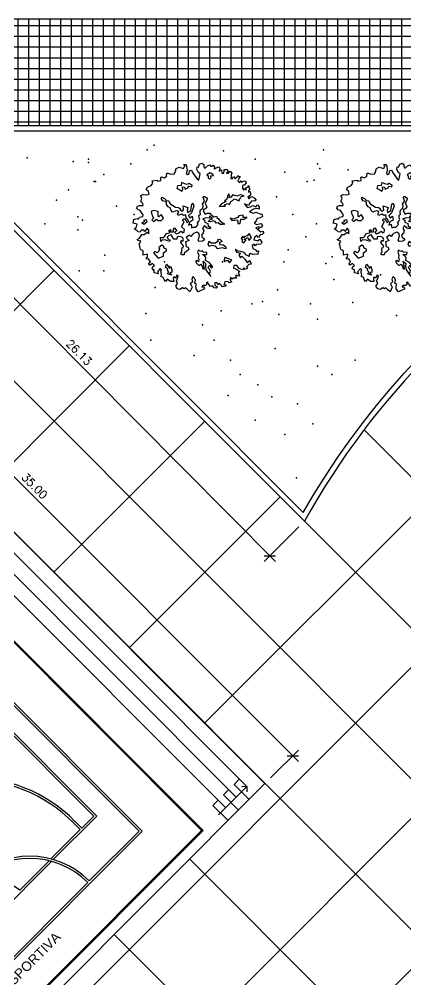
# Model space of a CAD drawing. Header units: millimetres. Extents: x 71 to 407, y 12 to 405.
# Drawn here: x 278.08 to 296.22, y 216.49 to 261.49 of the extents above; entities that cross this region are included whole.
import ezdxf

# ---------------------------------------------------------------- set-up
doc = ezdxf.new("R2010")
doc.units = ezdxf.units.MM
doc.header["$LTSCALE"] = 0.25
for name, color, linetype in [('ALAMBRADO', 1, 'Continuous'), ('CALCADAS', 250, 'Continuous'), ('canteiro', 4, 'Continuous'), ('COTA', 240, 'Continuous'), ('COTAS', 240, 'Continuous'), ('GRAMA', 3, 'Continuous'), ('PISO-CONCRETO', 8, 'Continuous'), ('pisos-concreto', 9, 'Continuous'), ('QUADRA-LINH-3', 1, 'Continuous'), ('QUADRA-LINH-5', 1, 'Continuous'), ('QUADRA-LINH-7', 1, 'Continuous'), ('TEXTO1', 7, 'Continuous'), ('VEGETACAO', 84, 'Continuous')]:
    doc.layers.add(name, color=color, linetype=linetype)
doc.styles.get("Standard").update_dxf_attribs({"font": 'romans.shx'})
doc.styles.add('TECHNICLIGHT', font='arial.ttf')
doc.dimstyles.new('250', dxfattribs={"dimscale": 2.5, "dimtxt": 0.15, "dimasz": 0.15, "dimexe": 0.15, "dimexo": 0.15, "dimgap": 0.075, "dimtad": 1, "dimzin": 4, "dimdsep": 46, "dimtxsty": 'Standard', "dimblk1": 'OBLIQUE', "dimblk2": 'OBLIQUE', "dimsah": 1, "dimcen": 0.09, "dimdle": 0.15, "dimclrd": 256, "dimclre": 256, "dimclrt": 7, "dimadec": 0, "dimazin": 0, "dimtfac": 1, "dimtmove": 2, "dimatfit": 3, "dimldrblk": 'ORIGIN', "dimfxl": 1, "dimtolj": 1, "dimtzin": 4, "dimlwd": -1, "dimarcsym": 0})

# ---------------------------------------------------------------- blocks, each defined once
blk = doc.blocks.new('_OBLIQUE')
at = {"color": 0, "linetype": 'ByBlock'}
blk.add_line((-0.5, -0.5), (0.5, 0.5), dxfattribs=at)
blk = doc.blocks.new('*D39')
at = {"layer": 'COTAS'}
blk.add_line((278.885, 215.132), (254.313, 239.704), dxfattribs=at)
at = {"layer": 'DEFPOINTS', "color": 0}
for p in [(254.578, 239.439), (254.578, 239.439), (278.62, 215.397)]:
    blk.add_point(p, dxfattribs=at)
at = {"layer": 'COTAS', "xscale": 0.375, "yscale": 0.375, "zscale": 0.375}
for p, rotation in [((254.578, 239.439), 134.9999999999999), ((278.62, 215.397), 314.9999999999998)]:
    blk.add_blockref('_OBLIQUE', p, dxfattribs=dict(at, rotation=rotation))
at = {"layer": 'COTAS', "color": 7, "insert": (266.864, 227.683), "char_height": 0.375, "attachment_point": 5, "rotation": 315}
blk.add_mtext('\\A1;34.00', dxfattribs=at)
blk = doc.blocks.new('_Origin')
at = {"color": 0, "linetype": 'ByBlock', "lineweight": -2}
blk.add_line((0, 0), (-1, 0), dxfattribs=at)
blk.add_circle((0, 0), 0.5, dxfattribs=at)
blk = doc.blocks.new('Biptre15')
for points in [[(2.643, -0.008), (2.801, -0.126), (2.879, -0.201), (2.954, -0.17), (3.019, -0.244), (2.932, -0.328), (2.835, -0.341), (2.77, -0.468), (2.683, -0.372), (2.577, -0.459), (2.546, -0.565), (2.77, -0.621), (2.717, -0.621), (2.823, -0.543), (2.919, -0.683), (2.879, -0.78), (2.761, -0.792), (2.664, -0.78), (2.608, -0.857), (2.555, -0.78), (2.468, -0.836), (2.503, -0.973), (2.643, -1.038), (2.674, -1.125), (2.761, -1.081), (2.748, -1.209), (2.695, -1.265), (2.587, -1.243), (2.49, -1.265), (2.384, -1.209), (2.331, -1.265), (2.319, -1.349), (2.201, -1.287), (2.095, -1.169), (1.933, -1.113), (1.793, -1.103), (1.675, -1.016), (1.728, -1.156), (1.911, -1.2), (1.846, -1.287), (1.911, -1.414), (1.986, -1.34), (2.135, -1.489), (2.223, -1.639), (2.363, -1.533), (2.415, -1.704), (2.31, -1.726), (2.201, -1.835), (2.254, -1.897), (2.135, -1.953), (2.073, -1.875), (2.008, -1.984), (1.859, -1.919), (1.75, -1.769), (1.61, -1.779), (1.588, -1.897), (1.706, -1.931), (1.88, -2.059), (1.803, -2.124), (1.868, -2.22), (1.846, -2.273), (1.706, -2.23), (1.697, -2.295), (1.728, -2.37), (1.653, -2.37), (1.566, -2.37), (1.526, -2.413), (1.451, -2.317), (1.429, -2.457), (1.504, -2.532), (1.386, -2.585), (1.342, -2.532), (1.202, -2.519), (1.137, -2.672), (1.215, -2.659), (1.233, -2.737), (1.075, -2.778), (1.031, -2.703), (0.913, -2.606), (0.86, -2.672), (0.804, -2.575), (0.72, -2.585), (0.72, -2.715), (0.838, -2.768), (0.773, -2.834), (0.676, -2.821), (0.611, -2.725), (0.515, -2.756), (0.44, -2.659), (0.322, -2.563), (0.387, -2.541), (0.3, -2.703), (0.151, -2.703), (0.107, -2.79), (0.182, -2.768), (0.235, -2.843), (0.204, -2.886), (-0.064, -3.014), (-0.16, -2.874), (-0.173, -2.725), (-0.139, -2.659), (-0.226, -2.597), (-0.195, -2.466), (-0.235, -2.361), (-0.313, -2.295), (-0.366, -2.413), (-0.335, -2.541), (-0.44, -2.628), (-0.397, -2.694), (-0.353, -2.79), (-0.453, -3.014), (-0.559, -2.908), (-0.646, -2.812), (-0.72, -2.874), (-0.795, -2.812), (-0.923, -2.896), (-1.031, -2.865), (-1.119, -2.737), (-1.031, -2.619), (-1.084, -2.501), (-1.031, -2.37), (-1, -2.273), (-1.063, -2.22), (-1.137, -2.37), (-1.203, -2.305), (-1.237, -2.382), (-1.215, -2.519), (-1.364, -2.519), (-1.514, -2.413), (-1.601, -2.519), (-1.666, -2.423), (-1.707, -2.339), (-1.815, -2.295), (-1.784, -2.23), (-1.803, -2.09), (-1.815, -2.015), (-1.784, -1.984), (-1.847, -1.909), (-1.977, -2.071), (-1.934, -2.168), (-2.126, -2.112), (-2.126, -1.984), (-2.223, -1.931), (-2.192, -1.813), (-2.117, -1.779), (-2.214, -1.682), (-2.319, -1.757), (-2.332, -1.757), (-2.394, -1.673), (-2.31, -1.598), (-2.394, -1.467), (-2.459, -1.48), (-2.512, -1.414), (-2.45, -1.383), (-2.438, -1.243), (-2.643, -1.296), (-2.643, -1.19), (-2.643, -1.081), (-2.705, -1.06), (-2.77, -1.016), (-2.783, -0.963), (-2.814, -0.792), (-2.845, -0.77), (-2.823, -0.748), (-2.761, -0.63), (-2.879, -0.599), (-2.932, -0.555), (-2.814, -0.49), (-2.705, -0.328), (-2.599, -0.328), (-2.459, -0.21), (-2.385, -0.288), (-2.385, -0.114), (-2.459, -0.03), (-2.568, -0.179), (-2.609, -0.114), (-2.739, -0.114), (-2.783, -0.21), (-2.889, -0.191), (-2.932, -0.148), (-3.072, -0.061), (-2.976, 0.005), (-2.932, 0.163), (-3.116, 0.207), (-3.082, 0.378), (-2.942, 0.422), (-2.867, 0.4), (-2.823, 0.496), (-2.665, 0.518), (-2.643, 0.593), (-2.686, 0.658), (-2.783, 0.808), (-2.889, 0.842), (-2.954, 0.917), (-2.92, 1.004), (-2.823, 1.035), (-2.652, 1.044), (-2.665, 1.131), (-2.761, 1.228), (-2.705, 1.377), (-2.77, 1.486), (-2.674, 1.551), (-2.49, 1.53), (-2.372, 1.57), (-2.394, 1.701), (-2.503, 1.785), (-2.438, 1.894), (-2.276, 1.968), (-2.201, 2.087), (-2.223, 2.196), (-1.986, 2.217), (-1.977, 2.174), (-1.815, 2.205), (-1.815, 2.27), (-1.825, 2.354), (-1.794, 2.376), (-1.784, 2.376), (-1.666, 2.336), (-1.535, 2.41), (-1.548, 2.451), (-1.535, 2.56), (-1.47, 2.56), (-1.364, 2.507), (-1.171, 2.516), (-1.171, 2.55), (-1.119, 2.625), (-1.128, 2.678), (-1.097, 2.765), (-0.957, 2.827), (-0.751, 2.775), (-0.699, 2.893), (-0.751, 2.958), (-0.655, 2.958), (-0.611, 2.883), (-0.59, 2.687), (-0.624, 2.538), (-0.559, 2.485), (-0.493, 2.529), (-0.471, 2.678), (-0.387, 2.687), (-0.313, 2.55), (-0.117, 2.292), (-0.042, 2.227), (0.02, 2.516), (-0.064, 2.603), (-0.129, 2.722), (-0.117, 2.849), (-0.055, 2.84)], [(-0.055, 2.84), (-0.002, 2.967), (0.107, 3.02), (0.194, 2.958), (0.194, 2.883), (0.216, 2.796), (0.269, 2.796), (0.365, 2.893), (0.493, 2.936), (0.515, 2.883), (0.568, 2.883), (0.633, 2.924), (0.698, 2.84), (0.686, 2.753), (0.729, 2.765), (0.848, 2.84), (0.922, 2.849), (0.944, 2.753), (0.913, 2.647), (1.031, 2.709), (1.04, 2.55), (1.128, 2.538), (1.149, 2.647), (1.149, 2.731), (1.267, 2.722), (1.299, 2.743), (1.32, 2.647), (1.267, 2.56), (1.351, 2.56), (1.439, 2.647), (1.504, 2.56), (1.482, 2.473), (1.482, 2.389), (1.47, 2.28), (1.547, 2.301), (1.588, 2.389), (1.666, 2.301), (1.762, 2.376), (1.793, 2.451), (1.824, 2.389), (1.899, 2.389), (1.846, 2.292), (1.793, 2.196), (1.89, 2.118), (1.933, 2.205), (1.964, 2.13), (2.061, 2.174), (2.157, 2.196), (2.179, 2.099), (2.104, 2.012), (2.017, 1.968), (2.017, 1.872), (2.061, 1.754), (2.104, 1.841), (2.191, 1.754), (2.191, 1.884), (2.275, 1.916), (2.297, 1.981), (2.331, 1.863), (2.363, 1.785), (2.297, 1.723), (2.288, 1.657), (2.372, 1.688), (2.384, 1.583), (2.384, 1.517), (2.319, 1.474), (2.266, 1.421), (2.319, 1.355), (2.384, 1.421), (2.45, 1.464), (2.555, 1.39), (2.652, 1.293), (2.608, 1.259), (2.437, 1.237), (2.35, 1.141), (2.288, 1.044), (2.104, 1.11), (2.223, 0.938), (2.384, 0.969), (2.503, 1.044), (2.643, 0.982), (2.717, 1.066), (2.792, 0.969), (2.792, 0.873), (2.664, 0.895), (2.534, 0.873), (2.341, 0.745), (2.534, 0.68), (2.643, 0.724), (2.866, 0.636), (2.919, 0.649), (2.954, 0.518), (2.835, 0.456), (2.695, 0.434), (2.652, 0.316), (2.555, 0.207), (2.664, 0.142), (2.866, 0.198), (2.954, 0.101), (2.888, -0.008), (2.782, 0.045), (2.643, -0.008)]]:
    blk.add_lwpolyline(points)
for points in [[(0.494, 2.561), (0.344, 2.475), (0.397, 2.422), (0.397, 2.336), (0.461, 2.271), (0.547, 2.356), (0.505, 2.422), (0.644, 2.442), (0.613, 2.497)], [(-0.581, 2.024), (-0.698, 2.046), (-0.847, 2.121), (-0.869, 1.971), (-1.041, 1.96), (-1.074, 1.83), (-0.977, 1.799), (-0.838, 1.713), (-0.794, 1.788), (-0.805, 1.907), (-0.709, 1.896), (-0.676, 1.799), (-0.548, 1.863), (-0.504, 1.949), (-0.365, 1.916), (-0.354, 1.993), (-0.495, 2.068)], [(-0.279, 0.016), (-0.182, 0.016), (-0.065, 0.144), (-0.096, 0.219), (-0.043, 0.305), (0.012, 0.402), (-0.021, 0.455), (-0.032, 0.573), (0.043, 0.627), (0.021, 0.712), (0.032, 0.82), (0.098, 0.884), (0.151, 0.906), (0.162, 1.025), (0.129, 1.122), (0.226, 1.219), (0.204, 1.336), (0.162, 1.411), (0.204, 1.466), (0.236, 1.455), (0.29, 1.391), (0.322, 1.422), (0.355, 1.347), (0.322, 1.261), (0.258, 1.142), (0.3, 1.067), (0.333, 0.981), (0.269, 0.875), (0.183, 0.853), (0.183, 0.756), (0.258, 0.637), (0.366, 0.681), (0.505, 0.681), (0.494, 0.627), (0.569, 0.584), (0.666, 0.509), (0.785, 0.541), (0.827, 0.466), (0.891, 0.413), (0.957, 0.305), (1.182, 0.166), (1.107, 0.144), (0.957, 0.144), (0.871, 0.219), (0.774, 0.208), (0.73, 0.283), (0.644, 0.327), (0.505, 0.274), (0.408, 0.294), (0.472, 0.349), (0.538, 0.424), (0.58, 0.38), (0.602, 0.435), (0.472, 0.541), (0.441, 0.445), (0.311, 0.466), (0.151, 0.413), (0.236, 0.349), (0.247, 0.252), (0.386, 0.188), (0.397, 0.069), (0.452, 0.047), (0.527, -0.039), (0.386, -0.039), (0.29, 0.005), (0.322, 0.036), (0.215, 0.08), (0.14, -0.039), (0.204, -0.136), (0.173, -0.244), (0.087, -0.35), (0.118, -0.458), (0.183, -0.491), (0.236, -0.577), (0.14, -0.641), (-0.032, -0.652), (-0.074, -0.577), (-0.043, -0.511), (-0.01, -0.361), (-0.043, -0.275), (-0.129, -0.211), (-0.29, -0.275), (-0.332, -0.319), (-0.409, -0.416), (-0.473, -0.35), (-0.623, -0.458), (-0.57, -0.522), (-0.495, -0.597), (-0.667, -0.663), (-0.645, -0.749), (-0.645, -0.855), (-0.601, -0.899), (-0.537, -0.921), (-0.504, -1.027), (-0.612, -1.124), (-0.72, -1.199), (-0.73, -1.275), (-0.847, -1.275), (-0.88, -1.189), (-0.827, -1.135), (-0.838, -1.027), (-0.816, -0.941), (-0.773, -0.932), (-0.752, -0.866), (-0.805, -0.791), (-0.88, -0.694), (-0.847, -0.588), (-0.784, -0.641), (-0.752, -0.577), (-0.784, -0.48), (-0.891, -0.416), (-1.052, -0.436), (-1.063, -0.544), (-1.202, -0.533), (-1.288, -0.416), (-1.332, -0.339), (-1.44, -0.361), (-1.515, -0.447), (-1.493, -0.522), (-1.374, -0.588), (-1.407, -0.652), (-1.579, -0.588), (-1.74, -0.566), (-1.825, -0.652), (-1.836, -0.469), (-1.707, -0.458), (-1.632, -0.405), (-1.59, -0.297), (-1.374, -0.233), (-1.44, -0.136), (-1.363, -0.092), (-1.343, -0.2), (-1.224, -0.2), (-1.224, -0.092), (-1.171, -0.006), (-1.074, -0.147), (-1.171, -0.211), (-1.105, -0.286), (-1.01, -0.253), (-0.869, -0.167), (-0.805, -0.244), (-0.73, -0.211), (-0.72, -0.147), (-0.709, -0.092), (-0.847, 0.036), (-0.805, 0.122), (-0.72, 0.294), (-0.794, 0.316), (-0.773, 0.391), (-0.709, 0.435), (-0.634, 0.327), (-0.59, 0.23), (-0.526, 0.294), (-0.559, 0.38), (-0.634, 0.466), (-0.645, 0.606), (-0.752, 0.563), (-0.827, 0.627), (-0.999, 0.573), (-1.03, 0.637), (-0.977, 0.723), (-1.01, 0.767), (-1.105, 0.789), (-1.268, 0.723), (-1.332, 0.809), (-1.385, 0.928), (-1.482, 0.97), (-1.557, 1.078), (-1.557, 1.175), (-1.612, 1.228), (-1.718, 1.261), (-1.783, 1.336), (-1.772, 1.433), (-1.654, 1.369), (-1.557, 1.272), (-1.449, 1.25), (-1.385, 1.122), (-1.138, 0.961), (-0.999, 0.939), (-0.913, 0.895), (-0.933, 0.853), (-0.805, 0.767), (-0.752, 0.842), (-0.773, 1.025), (-0.548, 0.95), (-0.59, 0.809), (-0.57, 0.712), (-0.418, 0.798), (-0.365, 1.1), (-0.312, 1.153), (-0.268, 1.003), (-0.387, 0.692), (-0.515, 0.573), (-0.451, 0.455), (-0.343, 0.531), (-0.312, 0.349), (-0.462, 0.274), (-0.515, 0.111), (-0.398, 0.166), (-0.387, 0.058), (-0.376, -0.006)], [(1.75, 1.477), (1.558, 1.53), (1.472, 1.422), (1.375, 1.391), (1.417, 1.466), (1.364, 1.583), (1.331, 1.508), (1.278, 1.336), (1.171, 1.239), (1.246, 1.228), (1.032, 1.122), (0.913, 0.992), (1.043, 1.003), (1.214, 1.014), (1.16, 1.067), (1.311, 1.133), (1.406, 1.089), (1.472, 1.228), (1.578, 1.283), (1.611, 1.347), (1.719, 1.325), (1.847, 1.261), (1.891, 1.336), (1.955, 1.455), (2.085, 1.497), (1.913, 1.53)], [(-1.808, 0.329), (-1.701, 0.439), (-1.808, 0.618), (-1.916, 0.51), (-1.951, 0.547), (-1.951, 0.763), (-2.169, 0.798), (-2.277, 0.763), (-2.24, 0.618), (-2.204, 0.547), (-2.169, 0.439), (-2.24, 0.366), (-2.169, 0.294), (-2.024, 0.402), (-1.951, 0.329)], [(2.049, 0.474), (2.049, 0.582), (1.833, 0.547), (1.796, 0.474), (1.58, 0.402), (1.436, 0.439), (1.509, 0.329), (1.759, 0.366), (1.796, 0.294), (1.796, 0.187), (1.904, 0.187), (1.941, 0.402), (2.085, 0.402), (2.23, 0.474)], [(-2.717, 0.219), (-2.568, 0.305), (-2.621, 0.349), (-2.502, 0.38), (-2.471, 0.252), (-2.621, 0.144)], [(2.234, -0.383), (2.116, -0.416), (2.074, -0.48), (2.03, -0.394), (1.944, -0.502), (2.008, -0.555), (1.988, -0.663), (2.074, -0.716), (2.181, -0.577), (2.096, -0.555), (2.256, -0.458), (2.331, -0.608), (2.439, -0.469), (2.32, -0.275)], [(-1.701, -0.86), (-1.772, -0.824), (-1.916, -0.932), (-1.88, -1.003), (-1.951, -1.147), (-1.988, -1.184), (-2.096, -1.111), (-2.169, -1.184), (-1.951, -1.437), (-1.701, -1.329), (-1.701, -1.184), (-1.556, -1.076), (-1.556, -1.003), (-1.664, -0.968)], [(0.441, -0.641), (0.538, -0.716), (0.752, -0.705), (0.882, -0.608), (0.838, -0.566), (0.946, -0.533), (1.063, -0.652), (0.935, -0.694), (0.946, -0.802), (1.085, -0.791), (1.235, -0.899), (1.235, -0.996), (1.054, -0.952), (0.849, -0.985), (0.752, -0.866), (0.558, -0.835), (0.441, -0.877), (0.397, -0.78)], [(0.527, -2.285), (0.461, -2.144), (0.505, -2.038), (0.452, -1.93), (0.408, -1.877), (0.472, -1.758), (0.538, -1.877), (0.624, -1.855), (0.558, -1.758), (0.452, -1.639), (0.28, -1.533), (0.3, -1.403), (0.247, -1.339), (0.14, -1.253), (0.333, -1.264), (0.344, -1.167), (0.183, -1.156), (0.118, -1.092), (0.054, -1.124), (-0.054, -1.049), (-0.096, -1.156), (-0.043, -1.284), (-0.065, -1.414), (-0.032, -1.478), (-0.054, -1.608), (-0.129, -1.533), (-0.193, -1.564), (-0.129, -1.672), (-0.043, -1.769), (0.065, -1.714), (0.14, -1.833), (0.14, -1.919), (0.226, -1.952), (0.204, -1.758), (0.162, -1.575), (0.28, -1.672), (0.269, -1.8), (0.3, -1.983), (0.375, -2.08)], [(-1.504, -2.166), (-1.44, -2.091), (-1.493, -2.027), (-1.504, -1.919), (-1.601, -1.866), (-1.557, -1.714), (-1.471, -1.822), (-1.418, -1.908), (-1.363, -1.8), (-1.31, -1.963), (-1.31, -2.08), (-1.396, -2.124), (-1.321, -2.221)], [(1.509, -1.508), (1.399, -1.471), (1.183, -1.4), (1.148, -1.508), (1.148, -1.581), (1.256, -1.545), (1.328, -1.545), (1.399, -1.652)]]:
    blk.add_lwpolyline(points, close=True)
blk = doc.blocks.new('*D88')
at = {"layer": 'COTA', "lineweight": -2}
for p, q in [((272.766, 256.228), (271.143, 254.613)), ((291.197, 237.707), (289.574, 236.092))]:
    blk.add_line(p, q, dxfattribs=at)
at = {"layer": 'COTA'}
blk.add_line((271.144, 255.143), (290.105, 236.091), dxfattribs=at)
at = {"layer": 'DEFPOINTS', "color": 0}
for p in [(273.032, 256.493), (291.463, 237.972), (289.84, 236.356)]:
    blk.add_point(p, dxfattribs=at)
at = {"layer": 'COTA', "xscale": 0.375, "yscale": 0.375, "zscale": 0.375}
for p, rotation in [((271.409, 254.877), 134.8615025545199), ((289.84, 236.356), 314.8615025545199)]:
    blk.add_blockref('_OBLIQUE', p, dxfattribs=dict(at, rotation=rotation))
at = {"layer": 'COTA', "color": 7, "insert": (280.89, 245.881), "char_height": 0.375, "attachment_point": 5, "rotation": 314.8615}
blk.add_mtext('\\A1;26.13', dxfattribs=at)
blk = doc.blocks.new('*D89')
at = {"layer": 'COTA', "lineweight": -2}
for p, q in [((265.128, 250.695), (266.431, 251.999)), ((289.877, 225.947), (291.18, 227.25))]:
    blk.add_line(p, q, dxfattribs=at)
at = {"layer": 'COTA'}
blk.add_line((265.901, 251.999), (291.18, 226.72), dxfattribs=at)
at = {"layer": 'DEFPOINTS', "color": 0}
for p in [(264.863, 250.43), (290.915, 226.985), (289.611, 225.681)]:
    blk.add_point(p, dxfattribs=at)
at = {"layer": 'COTA', "xscale": 0.375, "yscale": 0.375, "zscale": 0.375}
for p, rotation in [((266.166, 251.734), 135.0000000000001), ((290.915, 226.985), 315.0000000000001)]:
    blk.add_blockref('_OBLIQUE', p, dxfattribs=dict(at, rotation=rotation))
at = {"layer": 'COTA', "color": 7, "insert": (278.806, 239.624), "char_height": 0.375, "attachment_point": 5, "rotation": 315}
blk.add_mtext('\\A1;35.00', dxfattribs=at)

msp = doc.modelspace()

# ---------------------------------------------------------------- hatches: boundary and pattern name
at = {"layer": 'PISO-CONCRETO'}
h = msp.add_hatch(dxfattribs=at)
h.set_pattern_fill('_USER', color=256, scale=0.5, style=0, double=1, pattern_type=0)
h.set_pattern_definition([(0, (311.53186, 147.1925), (0, 0.5), []), (90, (311.53186, 147.1925), (-0.5, 3e-17), [])])
edge = h.paths.add_edge_path()
edge.add_arc((378.032, 149.693), 7.5, 270, 360)
edge.add_line((385.532, 149.693), (385.532, 253.993))
edge.add_arc((378.032, 253.993), 7.5, 0, 90)
edge.add_line((378.032, 261.493), (245.032, 261.493))
edge.add_arc((245.032, 253.993), 7.5, 90, 180)
edge.add_line((237.532, 253.993), (237.532, 149.693))
edge.add_arc((245.032, 149.693), 7.5, 180, 270)
edge.add_line((245.032, 142.193), (378.032, 142.193))
edge = h.paths.add_edge_path(flags=16)
edge.add_arc((378.032, 149.693), 2.5, 270, 360)
edge.add_line((380.532, 149.693), (380.532, 253.993))
edge.add_arc((378.032, 253.993), 2.5, 0, 90)
edge.add_line((378.032, 256.493), (245.032, 256.493))
edge.add_arc((245.032, 253.993), 2.5, 90, 180)
edge.add_line((242.532, 253.993), (242.532, 149.693))
edge.add_arc((245.032, 149.693), 2.5, 180, 270)
edge.add_line((245.032, 147.193), (378.032, 147.193))
at = {"layer": 'pisos-concreto'}
h = msp.add_hatch(dxfattribs=at)
h.set_pattern_fill('_USER', color=256, scale=5, angle=45, style=0, double=1, pattern_type=0)
h.set_pattern_definition([(45, (311.532, 147.1925), (-3.53553, 3.53553), []), (135, (311.532, 147.1925), (-3.53553, -3.53553), [])])
h.paths.add_polyline_path([(363.032, 221.702, 0.319198), (375.322, 233.993), (380.375, 233.993, -0.170799), (374.437, 222.118), (380.532, 222.118), (380.532, 253.993, 0.414214), (378.032, 256.493), (372.338, 256.493), (372.338, 252.636, -0.206358), (380.375, 238.993), (375.322, 238.993, 0.319198), (363.032, 251.283), (363.032, 256.336, -0.127213), (372.338, 252.636), (372.338, 256.493), (360.532, 256.493), (360.532, 241.543, -0.414214), (365.582, 236.493, -1), (355.482, 236.493, -0.414214), (360.532, 241.543), (360.532, 256.493), (351.754, 256.493), (351.754, 254.463, -0.082452), (358.032, 256.336), (358.032, 251.283, 0.319198), (345.742, 238.993), (340.689, 238.993, -0.252967), (351.754, 254.463), (351.754, 256.493), (331.826, 256.493), (331.826, 251.961, -0.378826), (335.557, 247.743, -1), (327.057, 247.743, -0.450509), (331.826, 251.961), (331.826, 256.493), (321.925, 256.493, 0.098776), (308.175, 253.329), (308.175, 247.753, -0.068045), (316.048, 250.725), (316.717, 247.8, -0.014968), (318.365, 248.126), (318.858, 245.167, 0.182114), (303.573, 236.304), (301.25, 238.202, -0.014968), (302.351, 239.47), (300.145, 241.504, -0.082452), (308.175, 247.753), (308.175, 253.329, 0.161455), (291.463, 237.972), (272.943, 256.493), (251.768, 256.493, -0.220092), (258.808, 253.236), (256.902, 251.618, 1), (246.634, 242.894), (244.729, 241.276, -0.177903), (242.532, 247.256), (242.532, 229.122), (244.735, 229.122), (244.144, 229.712), (264.863, 250.43), (289.611, 225.681), (268.893, 204.963), (244.735, 229.122), (242.532, 229.122), (242.532, 200.011), (245.379, 200.011, -0.094039), (245.032, 201.843, -1), (255.032, 201.843, -0.094039), (254.684, 200.011), (270.186, 200.011, -0.657735), (284.878, 200.011), (290.14, 200.011, 0.135728), (286.72, 206.039), (290.256, 209.574, -0.493239), (286.532, 181.254), (284.032, 185.584, 0.335111), (290.14, 200.011), (284.878, 200.011, -0.102155), (285.532, 196.843, -1), (269.532, 196.843, -0.102155), (270.186, 200.011), (254.684, 200.011, -0.681016), (245.379, 200.011), (242.532, 200.011), (242.532, 183.595), (251.16, 183.595, -0.118042), (259.875, 186.879), (259.875, 183.595), (264.875, 183.595), (264.875, 186.879, -0.342564), (282.218, 169.536), (277.165, 169.536, 0.319198), (264.875, 181.826), (264.875, 183.595), (259.875, 183.595), (259.875, 181.826, 0.319198), (247.585, 169.536), (242.532, 169.536), (242.532, 164.536), (247.585, 164.536, 0.319198), (259.875, 152.245), (259.875, 147.193), (264.875, 147.193), (264.875, 152.245, 0.319198), (277.165, 164.536), (282.218, 164.536, -0.168261), (276.422, 152.799), (276.422, 147.193), (301.532, 147.193), (301.532, 167.193), (306.532, 167.193), (306.532, 147.193), (316.532, 147.193), (316.532, 167.193), (321.532, 167.193), (321.532, 147.193), (343.532, 147.193), (343.532, 152.193), (347.155, 152.193), (347.155, 157.666), (345.594, 157.193, -0.243304), (348.934, 175.263), (352.507, 171.69, 0.232179), (350.379, 158.644), (347.155, 157.666), (347.155, 152.193), (349.532, 152.193), (349.532, 147.193), (359.532, 147.193), (359.532, 152.193), (365.532, 152.193), (365.532, 147.193), (378.032, 147.193, 0.414214), (380.532, 149.693), (380.532, 152.193), (375.532, 152.193), (375.532, 158.193), (380.532, 158.193), (380.532, 168.193), (375.532, 168.193), (375.532, 174.193), (380.532, 174.193), (380.532, 180.968), (372.265, 180.968), (370.532, 176.833, 0.259311), (356.042, 175.226), (352.469, 178.799, -0.27058), (372.465, 181.445), (372.265, 180.968), (380.532, 180.968), (380.532, 194.343), (363.032, 194.343), (363.032, 199.343), (380.532, 199.343), (380.532, 204.343), (363.032, 204.343), (363.032, 209.343), (380.532, 209.343), (380.532, 222.118), (374.437, 222.118, -0.16227), (363.032, 216.649)])
h.paths.add_polyline_path([(267.425, 167.036, -1), (257.325, 167.036, -1)], flags=16)
h.paths.add_polyline_path([(266.625, 167.036, -1), (258.125, 167.036, -1)], flags=0)
h.paths.add_polyline_path([(265.29, 169.774, -0.396021), (265.29, 164.297), (262.552, 167.036), (262.375, 167.036), (262.375, 166.859), (265.114, 164.12, -0.396021), (259.636, 164.12), (262.375, 166.859), (262.375, 167.036), (262.198, 167.036), (259.46, 164.297, -0.396021), (259.46, 169.774), (262.198, 167.036), (262.375, 167.036), (262.375, 167.212), (259.636, 169.951, -0.396021), (265.114, 169.951), (262.375, 167.212), (262.375, 167.036), (262.552, 167.036)], flags=0)

# ---------------------------------------------------------------- linework, layer by layer
for p, q in [((264.863, 250.43), (289.611, 225.681)), ((264.368, 249.935), (288.763, 225.54)), ((263.873, 249.44), (288.268, 225.045)), ((263.378, 248.945), (287.773, 224.55)), ((268.893, 204.963), (289.611, 225.681)), ((287.435, 224.212), (288.763, 225.54)), ((288.409, 225.894), (288.162, 225.646)), ((288.162, 225.646), (288.869, 224.939)), ((288.763, 225.54), (288.521, 225.536)), ((288.763, 225.54), (288.758, 225.298)), ((287.914, 225.399), (287.667, 225.151)), ((287.667, 225.151), (288.374, 224.444)), ((287.419, 224.904), (287.172, 224.656)), ((287.172, 224.656), (287.879, 223.949))]:
    msp.add_line(p, q)
at = {"layer": 'ALAMBRADO'}
for p, q in [((262.671, 247.531), (286.712, 223.489)), ((262.671, 247.46), (286.642, 223.489)), ((272.263, 209.111), (286.642, 223.489)), ((272.298, 209.076), (286.712, 223.489))]:
    msp.add_line(p, q, dxfattribs=at)
at = {"layer": 'CALCADAS'}
for points in [[(378.032, 142.193, 0.414214), (385.532, 149.693), (385.532, 253.993, 0.414214), (378.032, 261.493), (245.032, 261.493, 0.414214), (237.532, 253.993), (237.532, 149.693, 0.414214), (245.032, 142.193)], [(378.032, 147.193, 0.414214), (380.532, 149.693), (380.532, 253.993, 0.414214), (378.032, 256.493), (245.032, 256.493, 0.414214), (242.532, 253.993), (242.532, 149.693, 0.414214), (245.032, 147.193)]]:
    msp.add_lwpolyline(points, format="xyb", close=True, dxfattribs=at)
at = {"layer": 'canteiro'}
msp.add_line((272.943, 256.493), (291.463, 237.972), dxfattribs=at)
msp.add_lwpolyline([(316.883, 256.243), (273.546, 256.243), (291.407, 238.382, -0.225072)], format="xyb", close=True, dxfattribs=at)
msp.add_arc((322.979, 220.448), 36.06, 88.3263, 150.9244, dxfattribs=at)
at = {"layer": 'GRAMA'}
for p in [(284.087, 255.38), (284.418, 255.601), (287.671, 255.325), (292.357, 255.38), (278.464, 254.994), (280.614, 254.829), (281.331, 254.939), (281.331, 254.774), (289.159, 254.939), (283.316, 254.719), (290.538, 254.333), (292.081, 254.719), (292.192, 254.498), (293.515, 254.443), (281.606, 253.892), (281.662, 253.892), (282.048, 254.223), (291.585, 253.892), (291.916, 253.947), (280.394, 253.507), (279.842, 253.011), (290.152, 253.176), (282.654, 252.735), (280.835, 252.239), (281.055, 252.074), (283.481, 252.349), (290.924, 252.349), (279.291, 251.909), (280.835, 251.633), (289.325, 251.688), (292.026, 251.909), (291.53, 251.302), (290.703, 250.696), (282.094, 250.433), (292.761, 250.358), (284.893, 250.131), (285.12, 249.904), (287.617, 250.131), (290.492, 250.131), (292.459, 250.055), (280.89, 249.704), (282.048, 249.704), (284.364, 249.753), (295.031, 249.526), (284.458, 248.926), (292.837, 249.299), (290.207, 248.823), (288.994, 248.162), (289.49, 248.272), (291.751, 248.162), (293.735, 248.217), (284.028, 247.71), (287.561, 247.831), (290.262, 247.666), (295.775, 247.61), (286.679, 247.17), (292.081, 247.445), (284.253, 246.453), (287.23, 246.453), (286.293, 245.737), (290.097, 246.068), (288.002, 245.517), (293.846, 245.517), (288.443, 244.855), (292.081, 245.241), (292.743, 244.855), (289.27, 244.359), (287.891, 243.863), (289.931, 243.808), (291.144, 243.478), (289.159, 242.706), (291.861, 242.541), (290.538, 242.045), (291.089, 240.006)]:
    msp.add_point(p, dxfattribs=at)
at = {"layer": 'QUADRA-LINH-3'}
for p, q in [((263.342, 242.546), (281.727, 224.161)), ((272.499, 233.248), (281.586, 224.161)), ((279.686, 222.12), (281.727, 224.161)), ((281.02, 223.596), (281.586, 224.161)), ((280.631, 223.843), (280.949, 223.525)), ((280.702, 223.914), (281.02, 223.596)), ((279.575, 222.15), (280.949, 223.525)), ((272.536, 214.97), (279.605, 222.039)), ((278.121, 220.696), (279.493, 222.068)), ((278.121, 220.696), (276.647, 221.657))]:
    msp.add_line(p, q, dxfattribs=at)
at = {"layer": 'QUADRA-LINH-5'}
for radius in [7.1, 7]:
    msp.add_arc((275.681, 218.893), radius, 45, 225, dxfattribs=at)
at = {"layer": 'QUADRA-LINH-7'}
for p, q in [((262.635, 244.667), (283.848, 223.454)), ((262.635, 244.526), (283.707, 223.454)), ((271.121, 210.726), (283.848, 223.454)), ((281.374, 221.121), (283.707, 223.454)), ((273.525, 213.272), (281.303, 221.05))]:
    msp.add_line(p, q, dxfattribs=at)
for radius in [3.95, 3.85]:
    msp.add_arc((278.581, 218.328), radius, 45, 135, dxfattribs=at)

# ---------------------------------------------------------------- block references
at = {"layer": 'VEGETACAO'}
for p in [(286.546, 251.729), (295.932, 251.729)]:
    msp.add_blockref('Biptre15', p, dxfattribs=at)

# ---------------------------------------------------------------- texts
at = {"layer": 'TEXTO1', "linetype": 'Continuous', "style": 'TECHNICLIGHT'}
msp.add_text('QUADRA  POLIESPORTIVA  ', height=0.45, rotation=45, dxfattribs=at).set_placement((274.369, 212.744))

# ---------------------------------------------------------------- dimensions: what is measured, and where the dimension line sits
at = {"layer": 'COTA'}
for p1, p2, distance, picture, middle in [((273.032, 256.493), (291.463, 237.972), -2.29, '*D88', (280.89, 245.881)), ((264.863, 250.43), (289.611, 225.681), 1.843, '*D89', (278.806, 239.624))]:
    dim = msp.add_aligned_dim(p1=p1, p2=p2, distance=distance, dimstyle='250', dxfattribs=at)
    dim.commit()
    dim.dimension.update_dxf_attribs({"geometry": picture, "text_midpoint": middle})
at = {"layer": 'COTAS'}
dim = msp.add_linear_dim(base=(254.578, 239.439), p1=(278.62, 215.397), p2=(254.578, 239.439), angle=135, dimstyle='250', dxfattribs=at)
dim.commit()
dim.dimension.update_dxf_attribs({"geometry": '*D39', "text_midpoint": (266.864, 227.683)})

doc.saveas('drawing.dxf')
